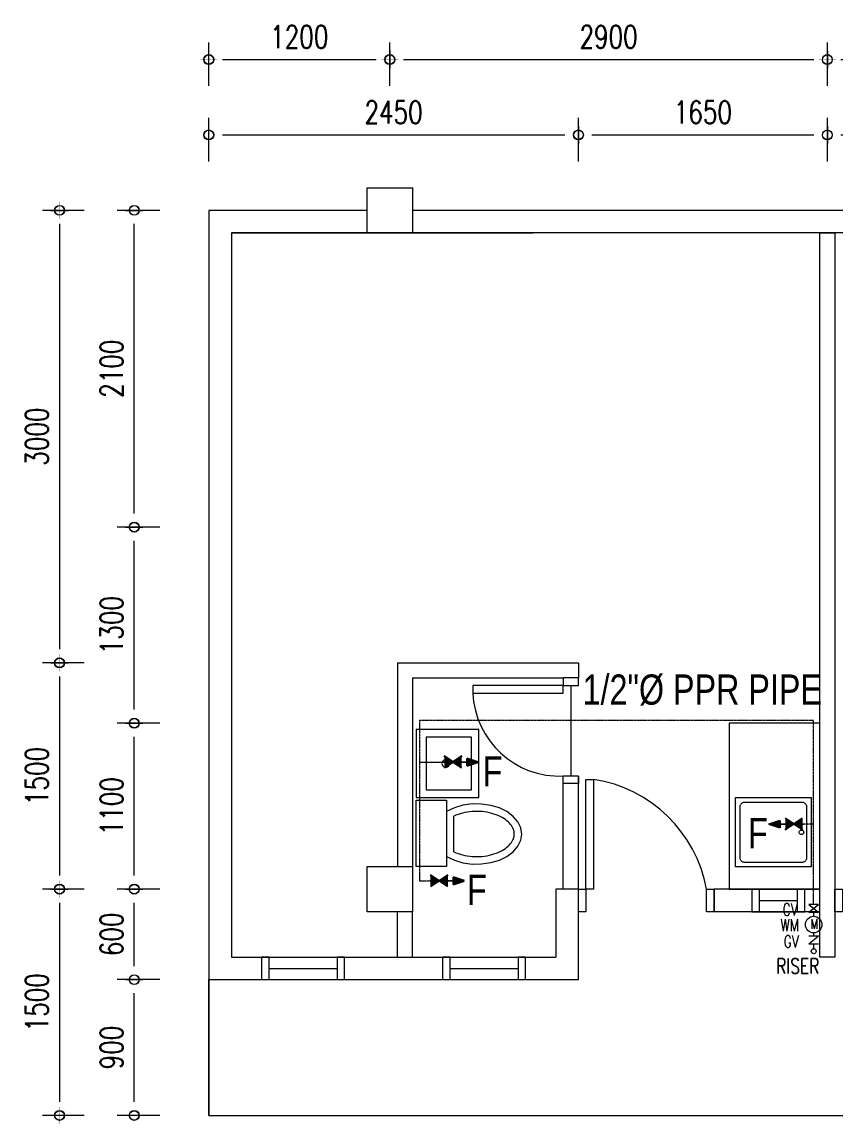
# Model space of a CAD drawing. Header units: millimetres. Extents: x 1634676 to 2610633, y -385676 to -37463.
# Drawn here: x 2097837 to 2103232, y -245884 to -238579 of the extents above; entities that cross this region are included whole.
import ezdxf

# ---------------------------------------------------------------- set-up
doc = ezdxf.new("R2010")
doc.units = ezdxf.units.MM
doc.header["$MEASUREMENT"] = 0
doc.linetypes.add('CENTER', pattern=[2, 1.25, -0.25, 0.25, -0.25])
doc.linetypes.add('PHANTOMX2', pattern=[5, 2.5, -0.5, 0.5, -0.5, 0.5, -0.5])
doc.layers.get('0').update_dxf_attribs({"lineweight": 15})
doc.layers.get('Defpoints').update_dxf_attribs({"color": 250})
for name, color, linetype, lineweight in [('.1', 1, 'Continuous', 9), ('.15', 7, 'Continuous', 15), ('.2', 2, 'Continuous', 20), ('ST-DIM_E', 250, 'Continuous', 13), ('ST-HATCH_E', 250, 'Continuous', 9)]:
    doc.layers.add(name, color=color, linetype=linetype, lineweight=lineweight)
doc.layers.add('WATER LINE', color=2, linetype='CENTER')
doc.styles.add('specs100', font='GOTHIC.TTF', dxfattribs={"height": 0.21})
doc.styles.add('ST_TEXT', font='romans.shx', dxfattribs={"width": 0.75})
doc.dimstyles.new('ST_D75', dxfattribs={"dimscale": 75, "dimtxt": 2, "dimasz": 1.2, "dimexe": 1.5, "dimexo": 1, "dimgap": 1, "dimtad": 1, "dimdec": 0, "dimzin": 1, "dimdsep": 46, "dimtxsty": 'ST_TEXT', "dimblk": 'OpenIndicator', "dimcen": 1, "dimclrd": 256, "dimclre": 256, "dimclrt": 7, "dimadec": 0, "dimazin": 0, "dimtfac": 1, "dimtdec": 0, "dimtix": 1, "dimtmove": 2, "dimatfit": 3, "dimldrblk": 'OPEN90', "dimfxl": 0.075, "dimlwd": -1, "dimlwe": -1, "dimarcsym": 0})

# ---------------------------------------------------------------- blocks, each defined once
blk = doc.blocks.new('WERWERWERWERRR')
at = {"layer": '.1'}
for p, q in [((2049565, -88130.7), (2040365, -88130.7)), ((2040365, -88130.7), (2040365, -94130.7)), ((2049415, -88280.7), (2040515, -88280.7)), ((2040515, -88280.7), (2040515, -93080.7)), ((2040515, -88280.7), (2042515, -88280.7)), ((2044415, -93080.7), (2044415, -88280.7)), ((2044415, -88280.7), (2044515, -88280.7)), ((2044515, -88280.7), (2044515, -93080.7)), ((2041615, -91130.7), (2041615, -92480.7)), ((2041615, -91130.7), (2042815, -91130.7)), ((2042815, -91130.7), (2042815, -91130.7)), ((2042815, -91130.7), (2042815, -91230.7)), ((2041715, -91230.7), (2041715, -92480.7)), ((2041715, -91230.7), (2042715, -91230.7)), ((2042815, -91230.7), (2042715, -91230.7)), ((2042715, -91230.7), (2042715, -91280.7)), ((2042815, -91280.7), (2042815, -91230.7)), ((2042715, -91280.7), (2042115, -91280.7)), ((2042115, -91280.7), (2042115, -91330.7)), ((2042715, -91280.7), (2042815, -91280.7)), ((2042715, -91330.7), (2042715, -91280.7)), ((2042765, -91280.7), (2042765, -91880.7)), ((2042115, -91330.7), (2042715, -91330.7)), ((2044415, -91530.7), (2043815, -91530.7)), ((2043815, -91530.7), (2043815, -92630.7)), ((2044415, -92630.7), (2044415, -91530.7)), ((2042155.9, -91572.9), (2041740, -91572.9)), ((2041740, -91572.9), (2041740, -92022.9)), ((2042155.9, -92022.9), (2042155.9, -91572.9)), ((2042105.9, -91622.9), (2041805.9, -91622.9)), ((2041805.9, -91622.9), (2041805.9, -91972.9)), ((2042105.9, -91972.9), (2042105.9, -91622.9)), ((2041911.7, -91791.4), (2041910.8, -91797.9)), ((2041910.8, -91797.9), (2041911.7, -91804.3)), ((2041914.2, -91785.4), (2041911.7, -91791.4)), ((2041911.7, -91804.3), (2041914.2, -91810.4)), ((2041918.2, -91780.2), (2041914.2, -91785.4)), ((2041914.2, -91810.4), (2041918.2, -91815.5)), ((2041923.3, -91776.2), (2041918.2, -91780.2)), ((2041918.2, -91815.5), (2041923.3, -91819.5)), ((2041929.4, -91773.7), (2041923.3, -91776.2)), ((2041923.3, -91819.5), (2041929.4, -91822)), ((2041935.8, -91772.9), (2041929.4, -91773.7)), ((2041929.4, -91822), (2041935.8, -91822.9)), ((2041942.3, -91773.7), (2041935.8, -91772.9)), ((2041935.8, -91822.9), (2041942.3, -91822)), ((2041948.3, -91776.2), (2041942.3, -91773.7)), ((2041942.3, -91822), (2041948.3, -91819.5)), ((2041953.5, -91780.2), (2041948.3, -91776.2)), ((2041948.3, -91819.5), (2041953.5, -91815.5)), ((2041957.5, -91785.4), (2041953.5, -91780.2)), ((2041953.5, -91815.5), (2041957.5, -91810.4)), ((2041960, -91791.4), (2041957.5, -91785.4)), ((2041957.5, -91810.4), (2041960, -91804.3)), ((2041960.8, -91797.9), (2041960, -91791.4)), ((2041960, -91804.3), (2041960.8, -91797.9)), ((2042715, -91930.7), (2042715, -91880.7)), ((2042815, -91880.7), (2042715, -91880.7)), ((2042715, -92630.7), (2042715, -91880.7)), ((2042815, -91880.7), (2042815, -91930.7)), ((2042815, -93230.7), (2042815, -91880.7)), ((2042815, -91930.7), (2042715, -91930.7)), ((2041740, -92022.9), (2042155.9, -92022.9)), ((2041740, -92480.7), (2041740, -92040.7)), ((2041740, -92040.7), (2041940, -92040.7)), ((2041805.9, -91972.9), (2042105.9, -91972.9)), ((2041940, -92040.7), (2041940, -92480.7)), ((2043856.9, -92483.6), (2043856.9, -92023.6)), ((2043856.9, -92023.9), (2044356.9, -92023.9)), ((2044356.9, -92023.6), (2044356.9, -92483.6)), ((2041992.6, -92090.9), (2041941.7, -92115)), ((2042049.9, -92074.3), (2041992.6, -92090.9)), ((2042111.1, -92066), (2042049.9, -92074.3)), ((2042111, -92116.2), (2042094.6, -92117.7)), ((2042127.6, -92115.3), (2042111, -92116.2)), ((2042173.5, -92066.4), (2042111.1, -92066)), ((2042144.1, -92115.1), (2042127.6, -92115.3)), ((2042160.7, -92115.6), (2042144.1, -92115.1)), ((2042177.2, -92116.8), (2042160.7, -92115.6)), ((2042234.4, -92075.3), (2042173.5, -92066.4)), ((2042193.5, -92118.7), (2042177.2, -92116.8)), ((2042291.3, -92092.4), (2042234.4, -92075.3)), ((2042341.6, -92117), (2042291.3, -92092.4)), ((2042383.2, -92148), (2042341.6, -92117)), ((2043886.9, -92083.6), (2043887.1, -92079.7)), ((2043886.9, -92423.6), (2043886.9, -92083.6)), ((2043887.1, -92079.7), (2043887.9, -92075.8)), ((2043887.9, -92075.8), (2043889.2, -92072.1)), ((2043889.2, -92072.1), (2043890.9, -92068.6)), ((2043890.9, -92068.6), (2043893.1, -92065.3)), ((2043893.1, -92065.3), (2043895.7, -92062.4)), ((2043895.7, -92062.4), (2043898.6, -92059.8)), ((2043898.6, -92059.8), (2043901.9, -92057.6)), ((2043901.9, -92057.6), (2043905.4, -92055.9)), ((2043905.4, -92055.9), (2043909.1, -92054.6)), ((2043909.1, -92054.6), (2043913, -92053.9)), ((2043913, -92053.9), (2043916.9, -92053.6)), ((2043916.9, -92053.6), (2044296.9, -92053.6)), ((2044296.9, -92053.6), (2044300.8, -92053.9)), ((2044300.8, -92053.9), (2044304.6, -92054.6)), ((2044304.6, -92054.6), (2044308.4, -92055.9)), ((2044308.4, -92055.9), (2044311.9, -92057.6)), ((2044311.9, -92057.6), (2044315.1, -92059.8)), ((2044315.1, -92059.8), (2044318.1, -92062.4)), ((2044318.1, -92062.4), (2044320.7, -92065.3)), ((2044320.7, -92065.3), (2044322.9, -92068.6)), ((2044322.9, -92068.6), (2044324.6, -92072.1)), ((2044324.6, -92072.1), (2044325.9, -92075.8)), ((2044325.9, -92075.8), (2044326.6, -92079.7)), ((2044326.6, -92079.7), (2044326.9, -92083.6)), ((2044326.9, -92083.6), (2044326.9, -92423.6)), ((2042003.4, -92140.4), (2041990, -92146.2)), ((2041990, -92384.1), (2041990, -92146.2)), ((2042017.4, -92135.1), (2042003.4, -92140.4)), ((2042032, -92130.4), (2042017.4, -92135.1)), ((2042047.1, -92126.3), (2042032, -92130.4)), ((2042062.6, -92122.8), (2042047.1, -92126.3)), ((2042078.5, -92119.9), (2042062.6, -92122.8)), ((2042094.6, -92117.7), (2042078.5, -92119.9)), ((2042209.5, -92121.3), (2042193.5, -92118.7)), ((2042225.2, -92124.5), (2042209.5, -92121.3)), ((2042240.5, -92128.3), (2042225.2, -92124.5)), ((2042255.4, -92132.7), (2042240.5, -92128.3)), ((2042269.7, -92137.7), (2042255.4, -92132.7)), ((2042283.4, -92143.2), (2042269.7, -92137.7)), ((2042296.4, -92149.2), (2042283.4, -92143.2)), ((2042308.7, -92155.7), (2042296.4, -92149.2)), ((2042320.3, -92162.6), (2042308.7, -92155.7)), ((2042331, -92169.9), (2042320.3, -92162.6)), ((2042340.8, -92177.4), (2042331, -92169.9)), ((2042349.7, -92185.2), (2042340.8, -92177.4)), ((2042357.7, -92193.1), (2042349.7, -92185.2)), ((2042414.3, -92184.1), (2042383.2, -92148)), ((2042433.5, -92223.7), (2042414.3, -92184.1)), ((2042364.8, -92201.2), (2042357.7, -92193.1)), ((2042371, -92209.4), (2042364.8, -92201.2)), ((2042376.2, -92217.5), (2042371, -92209.4)), ((2042380.5, -92225.6), (2042376.2, -92217.5)), ((2042384, -92233.7), (2042380.5, -92225.6)), ((2042386.7, -92241.6), (2042384, -92233.7)), ((2042388.5, -92249.5), (2042386.7, -92241.6)), ((2042389.6, -92257.3), (2042388.5, -92249.5)), ((2042390, -92265.1), (2042389.6, -92257.3)), ((2042440, -92265.1), (2042433.5, -92223.7)), ((2044278.3, -92253.6), (2044278.8, -92249.7)), ((2044278.8, -92257.5), (2044278.3, -92253.6)), ((2044278.8, -92249.7), (2044280.3, -92246.1)), ((2044280.3, -92261.1), (2044278.8, -92257.5)), ((2044280.3, -92246.1), (2044282.7, -92243)), ((2044282.7, -92264.2), (2044280.3, -92261.1)), ((2044282.7, -92243), (2044285.8, -92240.6)), ((2044285.8, -92240.6), (2044289.4, -92239.1)), ((2044289.4, -92239.1), (2044293.3, -92238.6)), ((2044293.3, -92238.6), (2044297.2, -92239.1)), ((2044297.2, -92239.1), (2044300.8, -92240.6)), ((2044300.8, -92240.6), (2044303.9, -92243)), ((2044303.9, -92243), (2044306.3, -92246.1)), ((2044306.3, -92261.1), (2044303.9, -92264.2)), ((2044306.3, -92246.1), (2044307.8, -92249.7)), ((2044307.8, -92257.5), (2044306.3, -92261.1)), ((2044307.8, -92249.7), (2044308.3, -92253.6)), ((2044308.3, -92253.6), (2044307.8, -92257.5)), ((2042357.7, -92337.1), (2042364.8, -92329)), ((2042364.8, -92329), (2042371, -92320.9)), ((2042371, -92320.9), (2042376.2, -92312.7)), ((2042376.2, -92312.7), (2042380.5, -92304.6)), ((2042380.5, -92304.6), (2042384, -92296.6)), ((2042384, -92296.6), (2042386.7, -92288.6)), ((2042386.7, -92288.6), (2042388.5, -92280.7)), ((2042388.5, -92280.7), (2042389.6, -92272.9)), ((2042389.6, -92272.9), (2042390, -92265.1)), ((2042414.3, -92346.1), (2042433.5, -92306.5)), ((2042433.5, -92306.5), (2042440, -92265.1)), ((2044285.8, -92266.6), (2044282.7, -92264.2)), ((2044289.4, -92268.1), (2044285.8, -92266.6)), ((2044293.3, -92268.6), (2044289.4, -92268.1)), ((2044297.2, -92268.1), (2044293.3, -92268.6)), ((2044300.8, -92266.6), (2044297.2, -92268.1)), ((2044303.9, -92264.2), (2044300.8, -92266.6)), ((2041990, -92384.1), (2042003.4, -92389.8)), ((2042003.4, -92389.8), (2042017.4, -92395.1)), ((2042017.4, -92395.1), (2042032, -92399.8)), ((2042032, -92399.8), (2042047.1, -92403.9)), ((2042047.1, -92403.9), (2042062.6, -92407.4)), ((2042062.6, -92407.4), (2042078.5, -92410.3)), ((2042193.5, -92411.5), (2042209.5, -92409)), ((2042209.5, -92409), (2042225.2, -92405.8)), ((2042225.2, -92405.8), (2042240.5, -92401.9)), ((2042240.5, -92401.9), (2042255.4, -92397.5)), ((2042255.4, -92397.5), (2042269.7, -92392.5)), ((2042269.7, -92392.5), (2042283.4, -92387)), ((2042283.4, -92387), (2042296.4, -92381)), ((2042296.4, -92381), (2042308.7, -92374.5)), ((2042308.7, -92374.5), (2042320.3, -92367.6)), ((2042320.3, -92367.6), (2042331, -92360.4)), ((2042331, -92360.4), (2042340.8, -92352.8)), ((2042340.8, -92352.8), (2042349.7, -92345)), ((2042341.6, -92413.2), (2042383.2, -92382.2)), ((2042349.7, -92345), (2042357.7, -92337.1)), ((2042383.2, -92382.2), (2042414.3, -92346.1)), ((2041940, -92480.7), (2041740, -92480.7)), ((2041941.7, -92415.2), (2041992.6, -92439.3)), ((2041992.6, -92439.3), (2042049.9, -92455.9)), ((2042049.9, -92455.9), (2042111.1, -92464.2)), ((2042078.5, -92410.3), (2042094.6, -92412.5)), ((2042094.6, -92412.5), (2042111, -92414.1)), ((2042111, -92414.1), (2042127.6, -92414.9)), ((2042111.1, -92464.2), (2042173.5, -92463.9)), ((2042127.6, -92414.9), (2042144.1, -92415.1)), ((2042144.1, -92415.1), (2042160.7, -92414.6)), ((2042160.7, -92414.6), (2042177.2, -92413.4)), ((2042173.5, -92463.9), (2042234.4, -92454.9)), ((2042177.2, -92413.4), (2042193.5, -92411.5)), ((2042234.4, -92454.9), (2042291.3, -92437.8)), ((2042291.3, -92437.8), (2042341.6, -92413.2)), ((2043887.1, -92427.5), (2043886.9, -92423.6)), ((2043887.9, -92431.4), (2043887.1, -92427.5)), ((2043889.2, -92435.1), (2043887.9, -92431.4)), ((2043890.9, -92438.6), (2043889.2, -92435.1)), ((2043893.1, -92441.9), (2043890.9, -92438.6)), ((2043895.7, -92444.8), (2043893.1, -92441.9)), ((2043898.6, -92447.4), (2043895.7, -92444.8)), ((2043901.9, -92449.6), (2043898.6, -92447.4)), ((2043905.4, -92451.3), (2043901.9, -92449.6)), ((2043909.1, -92452.6), (2043905.4, -92451.3)), ((2043913, -92453.4), (2043909.1, -92452.6)), ((2043916.9, -92453.6), (2043913, -92453.4)), ((2044296.9, -92453.6), (2043916.9, -92453.6)), ((2044300.8, -92453.4), (2044296.9, -92453.6)), ((2044304.6, -92452.6), (2044300.8, -92453.4)), ((2044308.4, -92451.3), (2044304.6, -92452.6)), ((2044311.9, -92449.6), (2044308.4, -92451.3)), ((2044315.1, -92447.4), (2044311.9, -92449.6)), ((2044318.1, -92444.8), (2044315.1, -92447.4)), ((2044320.7, -92441.9), (2044318.1, -92444.8)), ((2044322.9, -92438.6), (2044320.7, -92441.9)), ((2044324.6, -92435.1), (2044322.9, -92438.6)), ((2044325.9, -92431.4), (2044324.6, -92435.1)), ((2044326.6, -92427.5), (2044325.9, -92431.4)), ((2044326.9, -92423.6), (2044326.6, -92427.5)), ((2044356.9, -92483.6), (2043856.9, -92483.6)), ((2042815, -92630.7), (2042665, -92630.7)), ((2042665, -92630.7), (2042665, -93080.7)), ((2043715, -92780.7), (2043715, -92630.7)), ((2044415, -92630.7), (2043715, -92630.7)), ((2043815, -92630.7), (2044415, -92630.7)), ((2044015, -92630.7), (2043965, -92630.7)), ((2043965, -92630.7), (2043965, -92780.7)), ((2044015, -92780.7), (2044015, -92630.7)), ((2044015, -92630.7), (2044265, -92630.7)), ((2044315, -92630.7), (2044265, -92630.7)), ((2044265, -92630.7), (2044265, -92780.7)), ((2044315, -92780.7), (2044315, -92630.7)), ((2044015, -92705.7), (2044265, -92705.7)), ((2041615, -93080.7), (2041615, -92780.7)), ((2041715, -93080.7), (2041715, -92780.7)), ((2044415, -92780.7), (2043715, -92780.7)), ((2043965, -92780.7), (2044015, -92780.7)), ((2044015, -92780.7), (2044265, -92780.7)), ((2044265, -92780.7), (2044315, -92780.7)), ((2040515, -93080.7), (2042665, -93080.7)), ((2040765, -93080.7), (2040715, -93080.7)), ((2040715, -93080.7), (2040715, -93230.7)), ((2040765, -93230.7), (2040765, -93080.7)), ((2040765, -93080.7), (2041215, -93080.7)), ((2041265, -93080.7), (2041215, -93080.7)), ((2041215, -93080.7), (2041215, -93230.7)), ((2041265, -93230.7), (2041265, -93080.7)), ((2041965, -93080.7), (2041915, -93080.7)), ((2041915, -93080.7), (2041915, -93230.7)), ((2041965, -93230.7), (2041965, -93080.7)), ((2041965, -93080.7), (2042415, -93080.7)), ((2042465, -93080.7), (2042415, -93080.7)), ((2042415, -93080.7), (2042415, -93230.7)), ((2042465, -93230.7), (2042465, -93080.7)), ((2044515, -93080.7), (2044415, -93080.7)), ((2040765, -93155.7), (2041215, -93155.7)), ((2041965, -93155.7), (2042415, -93155.7)), ((2040365, -94130.7), (2040365, -93230.7)), ((2040365, -93230.7), (2042815, -93230.7)), ((2040715, -93230.7), (2040765, -93230.7)), ((2040765, -93230.7), (2041215, -93230.7)), ((2041215, -93230.7), (2041265, -93230.7)), ((2041915, -93230.7), (2041965, -93230.7)), ((2041965, -93230.7), (2042415, -93230.7)), ((2042415, -93230.7), (2042465, -93230.7)), ((2040365, -94130.7), (2049565, -94130.7))]:
    blk.add_line(p, q, dxfattribs=at)
for points in [[(2042865, -92630.7), (2042865, -91902.7), (2042915, -91902.7), (2042915, -92630.7)], [(2042815, -92780.7), (2042815, -92630.7), (2042865, -92630.7), (2042865, -92780.7)], [(2043665, -92780.7), (2043665, -92630.7), (2043715, -92630.7), (2043715, -92780.7)], [(2044515, -92780.7), (2044515, -92630.7), (2044565, -92630.7), (2044565, -92780.7)]]:
    blk.add_lwpolyline(points, close=True, dxfattribs=at)
for centre, radius, start, end in [((2042690, -91305.7), 575.5, 182.48955, 272.48955), ((2042776.6, -92795.5), 903.5, 10.51284, 81.19233)]:
    blk.add_arc(centre, radius, start, end, dxfattribs=at)
blk = doc.blocks.new('5675675757')
for points in [[(2045776.7, -47336.5), (2045776.7, -47036.5), (2045476.7, -47036.5), (2045476.7, -47336.5)], [(2045776.7, -51836.5), (2045776.7, -51536.5), (2045476.7, -51536.5), (2045476.7, -51836.5)]]:
    blk.add_wipeout(points).dxf.layer = 'ST-HATCH_E'
at = {"layer": '.15', "color": 6}
for points in [[(2045476.7, -47336.5), (2045476.7, -47036.5), (2045776.7, -47036.5), (2045776.7, -47336.5)], [(2045476.7, -51836.5), (2045476.7, -51536.5), (2045776.7, -51536.5), (2045776.7, -51836.5)]]:
    blk.add_lwpolyline(points, close=True, dxfattribs=at)
blk = doc.blocks.new('A$C2B457572')
at = {"layer": 'WATER LINE'}
for points in [[(-0.0478, 0.0717), (0, 0), (0.0478, 0.0717)], [(0, 0), (-0.0478, -0.0717), (0.0478, -0.0717)], [(0.0299, -0.1148), (-0.0299, -0.1148), (0, -0.2046)]]:
    blk.add_hatch(color=256, dxfattribs=at).paths.add_polyline_path(points)
for p, q in [((0.0478, -0.0717), (-0.0478, 0.0717)), ((-0.0478, -0.0717), (0.0478, 0.0717))]:
    blk.add_line(p, q, dxfattribs=at)
blk.add_lwpolyline([(-0.0299, -0.1148), (0, -0.2046), (0, -0.2046), (0.0299, -0.1148)], close=True, dxfattribs=at)
blk = doc.blocks.new('OpenIndicator')
at = {"layer": 'ST-DIM_E'}
h = blk.add_hatch(color=255, dxfattribs=at)
h.paths.add_polyline_path([(0.35, 0), (0.365, 0, 0.414214), (0, 0.365), (0, 0.35, -0.414214)])
h.paths.add_polyline_path([(0, 0.35), (0, 0.365, 0.414214), (-0.365, 0), (-0.35, 0, -0.414214)])
h.paths.add_polyline_path([(0, -0.35), (0, -0.365, 0.414214), (0.365, 0), (0.35, 0, -0.414214)])
h.paths.add_polyline_path([(-0.35, 0), (-0.365, 0, 0.414214), (0, -0.365), (0, -0.35, -0.414214)])
at = {"layer": 'ST-DIM_E', "color": 255}
blk.add_line((0, 0.634), (0, -0.634), dxfattribs=at)
at = {"layer": 'ST-DIM_E', "color": 255, "const_width": 0.01}
blk.add_lwpolyline([(-0.63, 0), (0.63, 0)], dxfattribs=at)
at = {"layer": 'ST-DIM_E', "color": 255}
for radius in [0.365, 0.35]:
    blk.add_circle((0, 0), radius, dxfattribs=at)
blk = doc.blocks.new('*D2059')
at = {"layer": 'Defpoints', "color": 0, "linetype": 'Continuous', "ltscale": 3, "transparency": 16777216}
for p in [(2100274.5, -238827.2), (2099074.5, -239077.2), (2100274.5, -239077.2)]:
    blk.add_point(p, dxfattribs=at)
at = {"layer": 'ST-DIM_E', "ltscale": 3, "transparency": 16777216}
for p, q in [((2099074.5, -239002.2), (2099074.5, -238714.7)), ((2100274.5, -239002.2), (2100274.5, -238714.7)), ((2099164.5, -238827.2), (2100184.5, -238827.2))]:
    blk.add_line(p, q, dxfattribs=at)
at = {"layer": 'ST-DIM_E', "linetype": 'Continuous', "ltscale": 3, "transparency": 16777216, "xscale": 90, "yscale": 90, "zscale": 90, "rotation": 180}
blk.add_blockref('OpenIndicator', (2099074.5, -238827.2), dxfattribs=at)
at = {"layer": 'ST-DIM_E', "linetype": 'Continuous', "ltscale": 3, "transparency": 16777216, "xscale": 90, "yscale": 90, "zscale": 90}
blk.add_blockref('OpenIndicator', (2100274.5, -238827.2), dxfattribs=at)
at = {"layer": 'ST-DIM_E', "color": 7, "linetype": 'Continuous', "ltscale": 3, "transparency": 16777216, "insert": (2099674.5, -238677.2), "char_height": 150, "attachment_point": 5, "style": 'ST_TEXT'}
blk.add_mtext('1200', dxfattribs=at)
blk = doc.blocks.new('_Open90')
at = {"color": 0, "linetype": 'ByBlock', "lineweight": -2}
for p, q in [((0, 0), (-1, 0)), ((-0.5, 0.5), (0, 0)), ((0, 0), (-0.5, -0.5))]:
    blk.add_line(p, q, dxfattribs=at)
blk = doc.blocks.new('*D2060')
at = {"layer": 'Defpoints', "color": 0, "linetype": 'Continuous', "ltscale": 3, "transparency": 16777216}
for p in [(2103174.5, -238827.2), (2100274.5, -239077.2), (2103174.5, -239077.2)]:
    blk.add_point(p, dxfattribs=at)
at = {"layer": 'ST-DIM_E', "ltscale": 3, "transparency": 16777216}
for p, q in [((2100274.5, -239002.2), (2100274.5, -238714.7)), ((2103174.5, -239002.2), (2103174.5, -238714.7)), ((2100364.5, -238827.2), (2103084.5, -238827.2))]:
    blk.add_line(p, q, dxfattribs=at)
at = {"layer": 'ST-DIM_E', "linetype": 'Continuous', "ltscale": 3, "transparency": 16777216, "xscale": 90, "yscale": 90, "zscale": 90, "rotation": 180}
blk.add_blockref('OpenIndicator', (2100274.5, -238827.2), dxfattribs=at)
at = {"layer": 'ST-DIM_E', "linetype": 'Continuous', "ltscale": 3, "transparency": 16777216, "xscale": 90, "yscale": 90, "zscale": 90}
blk.add_blockref('OpenIndicator', (2103174.5, -238827.2), dxfattribs=at)
at = {"layer": 'ST-DIM_E', "color": 7, "linetype": 'Continuous', "ltscale": 3, "transparency": 16777216, "insert": (2101724.5, -238677.2), "char_height": 150, "attachment_point": 5, "style": 'ST_TEXT'}
blk.add_mtext('2900', dxfattribs=at)
blk = doc.blocks.new('*D2061')
at = {"layer": 'Defpoints', "color": 0, "linetype": 'Continuous', "ltscale": 3, "transparency": 16777216}
for p in [(2103174.5, -239327.2), (2101524.5, -239577.2), (2103174.5, -239577.2)]:
    blk.add_point(p, dxfattribs=at)
at = {"layer": 'ST-DIM_E', "ltscale": 3, "transparency": 16777216}
for p, q in [((2101524.5, -239502.2), (2101524.5, -239214.7)), ((2103174.5, -239502.2), (2103174.5, -239214.7)), ((2101614.5, -239327.2), (2103084.5, -239327.2))]:
    blk.add_line(p, q, dxfattribs=at)
at = {"layer": 'ST-DIM_E', "linetype": 'Continuous', "ltscale": 3, "transparency": 16777216, "xscale": 90, "yscale": 90, "zscale": 90, "rotation": 180}
blk.add_blockref('OpenIndicator', (2101524.5, -239327.2), dxfattribs=at)
at = {"layer": 'ST-DIM_E', "linetype": 'Continuous', "ltscale": 3, "transparency": 16777216, "xscale": 90, "yscale": 90, "zscale": 90}
blk.add_blockref('OpenIndicator', (2103174.5, -239327.2), dxfattribs=at)
at = {"layer": 'ST-DIM_E', "color": 7, "linetype": 'Continuous', "ltscale": 3, "transparency": 16777216, "insert": (2102349.5, -239177.2), "char_height": 150, "attachment_point": 5, "style": 'ST_TEXT'}
blk.add_mtext('1650', dxfattribs=at)
blk = doc.blocks.new('*D2062')
at = {"layer": 'Defpoints', "color": 0, "linetype": 'Continuous', "ltscale": 3, "transparency": 16777216}
for p in [(2104274.5, -238827.2), (2103174.5, -239077.2), (2104274.5, -239077.2)]:
    blk.add_point(p, dxfattribs=at)
at = {"layer": 'ST-DIM_E', "ltscale": 3, "transparency": 16777216}
for p, q in [((2103174.5, -239002.2), (2103174.5, -238714.7)), ((2104274.5, -239002.2), (2104274.5, -238714.7)), ((2103264.5, -238827.2), (2104184.5, -238827.2))]:
    blk.add_line(p, q, dxfattribs=at)
at = {"layer": 'ST-DIM_E', "linetype": 'Continuous', "ltscale": 3, "transparency": 16777216, "xscale": 90, "yscale": 90, "zscale": 90, "rotation": 180}
blk.add_blockref('OpenIndicator', (2103174.5, -238827.2), dxfattribs=at)
at = {"layer": 'ST-DIM_E', "linetype": 'Continuous', "ltscale": 3, "transparency": 16777216, "xscale": 90, "yscale": 90, "zscale": 90}
blk.add_blockref('OpenIndicator', (2104274.5, -238827.2), dxfattribs=at)
at = {"layer": 'ST-DIM_E', "color": 7, "linetype": 'Continuous', "ltscale": 3, "transparency": 16777216, "insert": (2103724.5, -238677.2), "char_height": 150, "attachment_point": 5, "style": 'ST_TEXT'}
blk.add_mtext('1100', dxfattribs=at)
blk = doc.blocks.new('*D2064')
at = {"layer": 'Defpoints', "color": 0, "linetype": 'Continuous', "ltscale": 3, "transparency": 16777216}
for p in [(2104774.5, -239327.2), (2103174.5, -239577.2), (2104774.5, -239577.2)]:
    blk.add_point(p, dxfattribs=at)
at = {"layer": 'ST-DIM_E', "ltscale": 3, "transparency": 16777216}
for p, q in [((2103174.5, -239502.2), (2103174.5, -239214.7)), ((2104774.5, -239502.2), (2104774.5, -239214.7)), ((2103264.5, -239327.2), (2104684.5, -239327.2))]:
    blk.add_line(p, q, dxfattribs=at)
at = {"layer": 'ST-DIM_E', "linetype": 'Continuous', "ltscale": 3, "transparency": 16777216, "xscale": 90, "yscale": 90, "zscale": 90, "rotation": 180}
blk.add_blockref('OpenIndicator', (2103174.5, -239327.2), dxfattribs=at)
at = {"layer": 'ST-DIM_E', "linetype": 'Continuous', "ltscale": 3, "transparency": 16777216, "xscale": 90, "yscale": 90, "zscale": 90}
blk.add_blockref('OpenIndicator', (2104774.5, -239327.2), dxfattribs=at)
at = {"layer": 'ST-DIM_E', "color": 7, "linetype": 'Continuous', "ltscale": 3, "transparency": 16777216, "insert": (2103974.5, -239177.2), "char_height": 150, "attachment_point": 5, "style": 'ST_TEXT'}
blk.add_mtext('1600', dxfattribs=at)
blk = doc.blocks.new('*D2067')
at = {"layer": 'Defpoints', "color": 0, "linetype": 'Continuous', "ltscale": 3, "transparency": 16777216}
for p in [(2098324.5, -239827.2), (2098085.2, -242827.2), (2098324.5, -242827.2)]:
    blk.add_point(p, dxfattribs=at)
at = {"layer": 'ST-DIM_E', "ltscale": 3, "transparency": 16777216}
for p, q in [((2098249.5, -239827.2), (2097972.7, -239827.2)), ((2098085.2, -239917.2), (2098085.2, -242737.2)), ((2098249.5, -242827.2), (2097972.7, -242827.2))]:
    blk.add_line(p, q, dxfattribs=at)
at = {"layer": 'ST-DIM_E', "linetype": 'Continuous', "ltscale": 3, "transparency": 16777216, "xscale": 90, "yscale": 90, "zscale": 90}
for p, rotation in [((2098085.2, -239827.2), 90), ((2098085.2, -242827.2), 270)]:
    blk.add_blockref('OpenIndicator', p, dxfattribs=dict(at, rotation=rotation))
at = {"layer": 'ST-DIM_E', "color": 7, "linetype": 'Continuous', "ltscale": 3, "transparency": 16777216, "insert": (2097935.2, -241327.2), "char_height": 150, "attachment_point": 5, "rotation": 90, "style": 'ST_TEXT'}
blk.add_mtext('3000', dxfattribs=at)
blk = doc.blocks.new('*D2068')
at = {"layer": 'Defpoints', "color": 0, "linetype": 'Continuous', "ltscale": 3, "transparency": 16777216}
for p in [(2098324.5, -242827.2), (2098085.2, -244327.2), (2098324.5, -244327.2)]:
    blk.add_point(p, dxfattribs=at)
at = {"layer": 'ST-DIM_E', "ltscale": 3, "transparency": 16777216}
for p, q in [((2098249.5, -242827.2), (2097972.7, -242827.2)), ((2098085.2, -242917.2), (2098085.2, -244237.2)), ((2098249.5, -244327.2), (2097972.7, -244327.2))]:
    blk.add_line(p, q, dxfattribs=at)
at = {"layer": 'ST-DIM_E', "linetype": 'Continuous', "ltscale": 3, "transparency": 16777216, "xscale": 90, "yscale": 90, "zscale": 90}
for p, rotation in [((2098085.2, -242827.2), 90), ((2098085.2, -244327.2), 270)]:
    blk.add_blockref('OpenIndicator', p, dxfattribs=dict(at, rotation=rotation))
at = {"layer": 'ST-DIM_E', "color": 7, "linetype": 'Continuous', "ltscale": 3, "transparency": 16777216, "insert": (2097935.2, -243577.2), "char_height": 150, "attachment_point": 5, "rotation": 90, "style": 'ST_TEXT'}
blk.add_mtext('1500', dxfattribs=at)
blk = doc.blocks.new('*D2069')
at = {"layer": 'Defpoints', "color": 0, "linetype": 'Continuous', "ltscale": 3, "transparency": 16777216}
for p in [(2098324.5, -244327.2), (2098085.2, -245827.2), (2098324.5, -245827.2)]:
    blk.add_point(p, dxfattribs=at)
at = {"layer": 'ST-DIM_E', "ltscale": 3, "transparency": 16777216}
for p, q in [((2098249.5, -244327.2), (2097972.7, -244327.2)), ((2098085.2, -244417.2), (2098085.2, -245737.2)), ((2098249.5, -245827.2), (2097972.7, -245827.2))]:
    blk.add_line(p, q, dxfattribs=at)
at = {"layer": 'ST-DIM_E', "linetype": 'Continuous', "ltscale": 3, "transparency": 16777216, "xscale": 90, "yscale": 90, "zscale": 90}
for p, rotation in [((2098085.2, -244327.2), 90), ((2098085.2, -245827.2), 270)]:
    blk.add_blockref('OpenIndicator', p, dxfattribs=dict(at, rotation=rotation))
at = {"layer": 'ST-DIM_E', "color": 7, "linetype": 'Continuous', "ltscale": 3, "transparency": 16777216, "insert": (2097935.2, -245077.2), "char_height": 150, "attachment_point": 5, "rotation": 90, "style": 'ST_TEXT'}
blk.add_mtext('1500', dxfattribs=at)
blk = doc.blocks.new('*D2070')
at = {"layer": 'Defpoints', "color": 0, "linetype": 'Continuous', "ltscale": 3, "transparency": 16777216}
for p in [(2098580.6, -244927.2), (2098824.5, -244927.2), (2098824.5, -245827.2)]:
    blk.add_point(p, dxfattribs=at)
at = {"layer": 'ST-DIM_E', "ltscale": 3, "transparency": 16777216}
for p, q in [((2098749.5, -244927.2), (2098468.1, -244927.2)), ((2098580.6, -245737.2), (2098580.6, -245017.2)), ((2098749.5, -245827.2), (2098468.1, -245827.2))]:
    blk.add_line(p, q, dxfattribs=at)
at = {"layer": 'ST-DIM_E', "linetype": 'Continuous', "ltscale": 3, "transparency": 16777216, "xscale": 90, "yscale": 90, "zscale": 90}
for p, rotation in [((2098580.6, -244927.2), 90), ((2098580.6, -245827.2), 270)]:
    blk.add_blockref('OpenIndicator', p, dxfattribs=dict(at, rotation=rotation))
at = {"layer": 'ST-DIM_E', "color": 7, "linetype": 'Continuous', "ltscale": 3, "transparency": 16777216, "insert": (2098430.6, -245377.2), "char_height": 150, "attachment_point": 5, "rotation": 90, "style": 'ST_TEXT'}
blk.add_mtext('900', dxfattribs=at)
blk = doc.blocks.new('*D2071')
at = {"layer": 'Defpoints', "color": 0, "linetype": 'Continuous', "ltscale": 3, "transparency": 16777216}
for p in [(2098580.6, -244327.2), (2098824.5, -244327.2), (2098824.5, -244927.2)]:
    blk.add_point(p, dxfattribs=at)
at = {"layer": 'ST-DIM_E', "ltscale": 3, "transparency": 16777216}
for p, q in [((2098749.5, -244327.2), (2098468.1, -244327.2)), ((2098580.6, -244837.2), (2098580.6, -244417.2)), ((2098749.5, -244927.2), (2098468.1, -244927.2))]:
    blk.add_line(p, q, dxfattribs=at)
at = {"layer": 'ST-DIM_E', "linetype": 'Continuous', "ltscale": 3, "transparency": 16777216, "xscale": 90, "yscale": 90, "zscale": 90}
for p, rotation in [((2098580.6, -244327.2), 90), ((2098580.6, -244927.2), 270)]:
    blk.add_blockref('OpenIndicator', p, dxfattribs=dict(at, rotation=rotation))
at = {"layer": 'ST-DIM_E', "color": 7, "linetype": 'Continuous', "ltscale": 3, "transparency": 16777216, "insert": (2098430.6, -244627.2), "char_height": 150, "attachment_point": 5, "rotation": 90, "style": 'ST_TEXT'}
blk.add_mtext('600', dxfattribs=at)
blk = doc.blocks.new('*D2072')
at = {"layer": 'Defpoints', "color": 0, "linetype": 'Continuous', "ltscale": 3, "transparency": 16777216}
for p in [(2098580.6, -243227.2), (2098824.5, -243227.2), (2098824.5, -244327.2)]:
    blk.add_point(p, dxfattribs=at)
at = {"layer": 'ST-DIM_E', "ltscale": 3, "transparency": 16777216}
for p, q in [((2098749.5, -243227.2), (2098468.1, -243227.2)), ((2098580.6, -244237.2), (2098580.6, -243317.2)), ((2098749.5, -244327.2), (2098468.1, -244327.2))]:
    blk.add_line(p, q, dxfattribs=at)
at = {"layer": 'ST-DIM_E', "linetype": 'Continuous', "ltscale": 3, "transparency": 16777216, "xscale": 90, "yscale": 90, "zscale": 90}
for p, rotation in [((2098580.6, -243227.2), 90), ((2098580.6, -244327.2), 270)]:
    blk.add_blockref('OpenIndicator', p, dxfattribs=dict(at, rotation=rotation))
at = {"layer": 'ST-DIM_E', "color": 7, "linetype": 'Continuous', "ltscale": 3, "transparency": 16777216, "insert": (2098430.6, -243777.2), "char_height": 150, "attachment_point": 5, "rotation": 90, "style": 'ST_TEXT'}
blk.add_mtext('1100', dxfattribs=at)
blk = doc.blocks.new('*D2073')
at = {"layer": 'Defpoints', "color": 0, "linetype": 'Continuous', "ltscale": 3, "transparency": 16777216}
for p in [(2098580.6, -241927.2), (2098824.5, -241927.2), (2098824.5, -243227.2)]:
    blk.add_point(p, dxfattribs=at)
at = {"layer": 'ST-DIM_E', "ltscale": 3, "transparency": 16777216}
for p, q in [((2098749.5, -241927.2), (2098468.1, -241927.2)), ((2098580.6, -243137.2), (2098580.6, -242017.2)), ((2098749.5, -243227.2), (2098468.1, -243227.2))]:
    blk.add_line(p, q, dxfattribs=at)
at = {"layer": 'ST-DIM_E', "linetype": 'Continuous', "ltscale": 3, "transparency": 16777216, "xscale": 90, "yscale": 90, "zscale": 90}
for p, rotation in [((2098580.6, -241927.2), 90), ((2098580.6, -243227.2), 270)]:
    blk.add_blockref('OpenIndicator', p, dxfattribs=dict(at, rotation=rotation))
at = {"layer": 'ST-DIM_E', "color": 7, "linetype": 'Continuous', "ltscale": 3, "transparency": 16777216, "insert": (2098430.6, -242577.2), "char_height": 150, "attachment_point": 5, "rotation": 90, "style": 'ST_TEXT'}
blk.add_mtext('1300', dxfattribs=at)
blk = doc.blocks.new('*D2074')
at = {"layer": 'Defpoints', "color": 0, "linetype": 'Continuous', "ltscale": 3, "transparency": 16777216}
for p in [(2098580.6, -239827.2), (2098824.5, -239827.2), (2098824.5, -241927.2)]:
    blk.add_point(p, dxfattribs=at)
at = {"layer": 'ST-DIM_E', "ltscale": 3, "transparency": 16777216}
for p, q in [((2098749.5, -239827.2), (2098468.1, -239827.2)), ((2098580.6, -241837.2), (2098580.6, -239917.2)), ((2098749.5, -241927.2), (2098468.1, -241927.2))]:
    blk.add_line(p, q, dxfattribs=at)
at = {"layer": 'ST-DIM_E', "linetype": 'Continuous', "ltscale": 3, "transparency": 16777216, "xscale": 90, "yscale": 90, "zscale": 90}
for p, rotation in [((2098580.6, -239827.2), 90), ((2098580.6, -241927.2), 270)]:
    blk.add_blockref('OpenIndicator', p, dxfattribs=dict(at, rotation=rotation))
at = {"layer": 'ST-DIM_E', "color": 7, "linetype": 'Continuous', "ltscale": 3, "transparency": 16777216, "insert": (2098430.6, -240877.2), "char_height": 150, "attachment_point": 5, "rotation": 90, "style": 'ST_TEXT'}
blk.add_mtext('2100', dxfattribs=at)
blk = doc.blocks.new('*D2075')
at = {"layer": 'Defpoints', "color": 0, "linetype": 'Continuous', "ltscale": 3, "transparency": 16777216}
for p in [(2101524.5, -239327.2), (2099074.5, -239577.2), (2101524.5, -239577.2)]:
    blk.add_point(p, dxfattribs=at)
at = {"layer": 'ST-DIM_E', "ltscale": 3, "transparency": 16777216}
for p, q in [((2099074.5, -239502.2), (2099074.5, -239214.7)), ((2101524.5, -239502.2), (2101524.5, -239214.7)), ((2099164.5, -239327.2), (2101434.5, -239327.2))]:
    blk.add_line(p, q, dxfattribs=at)
at = {"layer": 'ST-DIM_E', "linetype": 'Continuous', "ltscale": 3, "transparency": 16777216, "xscale": 90, "yscale": 90, "zscale": 90, "rotation": 180}
blk.add_blockref('OpenIndicator', (2099074.5, -239327.2), dxfattribs=at)
at = {"layer": 'ST-DIM_E', "linetype": 'Continuous', "ltscale": 3, "transparency": 16777216, "xscale": 90, "yscale": 90, "zscale": 90}
blk.add_blockref('OpenIndicator', (2101524.5, -239327.2), dxfattribs=at)
at = {"layer": 'ST-DIM_E', "color": 7, "linetype": 'Continuous', "ltscale": 3, "transparency": 16777216, "insert": (2100299.5, -239177.2), "char_height": 150, "attachment_point": 5, "style": 'ST_TEXT'}
blk.add_mtext('2450', dxfattribs=at)

msp = doc.modelspace()

# ---------------------------------------------------------------- linework, layer by layer
at = {"layer": '.1', "color": 1, "linetype": 'Continuous', "ltscale": 0.3}
for p, q in [((2103050.762, -244636.964, 0), (2103115.89, -244636.964, 0)), ((2103050.762, -244689.498, 0), (2103115.89, -244636.964, 0)), ((2103050.762, -244689.498, 0), (2103115.89, -244689.498, 0)), ((2103084.033, -244722.172, 0), (2103084.098, -244689.498, 0))]:
    msp.add_line(p, q, dxfattribs=at)
at = {"layer": '.1', "color": 1, "linetype": 'Continuous', "ltscale": 3}
msp.add_line((2103084.203, -244636.964, 0), (2103084.244, -244616.84), dxfattribs=at)
at = {"layer": '.1', "color": 1, "linetype": 'Continuous', "ltscale": 0.3}
msp.add_circle((2103084, -244738.672, 0), 16.5, dxfattribs=at)

# ---------------------------------------------------------------- block references
at = {"layer": '.2', "color": 1, "linetype": 'Continuous'}
msp.add_blockref('WERWERWERWERRR', (58709.519, -151696.5), dxfattribs=at)

# ---------------------------------------------------------------- texts
at = {"layer": '.1', "color": 1, "attachment_point": 5, "style": 'ST_TEXT'}
for s, insert, char_height in [('{\\C2;WM}', (2102924.699, -244565.844, 0), 80), ('{\\C2;GV}', (2102934.897, -244674.274, 0), 80), ('{\\C2;RISER}', (2102978.397, -244837.446, 0), 100)]:
    msp.add_mtext(s, dxfattribs=dict(at, insert=insert, char_height=char_height))
at = {"layer": '.1', "color": 1, "linetype": 'Continuous', "ltscale": 300, "insert": (2103087.431, -244558.677), "char_height": 64.5237, "attachment_point": 5, "style": 'ST_TEXT'}
msp.add_mtext('{\\C3;M}', dxfattribs=at)

# ---------------------------------------------------------------- dimensions: what is measured, and where the dimension line sits
at = {"layer": 'ST-DIM_E', "color": 1, "linetype": 'Continuous', "ltscale": 3}
for base, p1, p2, picture, middle in [((2100274.5, -238827.172), (2099074.5, -239077.172), (2100274.5, -239077.172), '*D2059', (2099674.5, -238677.172)), ((2103174.5, -238827.172), (2100274.5, -239077.172), (2103174.5, -239077.172), '*D2060', (2101724.5, -238677.172)), ((2104274.5, -238827.172), (2103174.5, -239077.172), (2104274.5, -239077.172), '*D2062', (2103724.5, -238677.172)), ((2101524.5, -239327.172), (2099074.5, -239577.172), (2101524.5, -239577.172), '*D2075', (2100299.5, -239177.172)), ((2103174.5, -239327.172), (2101524.5, -239577.172), (2103174.5, -239577.172), '*D2061', (2102349.5, -239177.172)), ((2104774.5, -239327.172), (2103174.5, -239577.172), (2104774.5, -239577.172), '*D2064', (2103974.5, -239177.172))]:
    dim = msp.add_linear_dim(base=base, p1=p1, p2=p2, dimstyle='ST_D75', dxfattribs=at)
    dim.commit()
    dim.dimension.update_dxf_attribs({"geometry": picture, "text_midpoint": middle})
for base, p1, p2, picture, middle in [((2098085.244, -242827.172), (2098324.5, -239827.172), (2098324.5, -242827.172), '*D2067', (2097935.244, -241327.172)), ((2098580.64, -239827.172), (2098824.5, -241927.172), (2098824.5, -239827.172), '*D2074', (2098430.64, -240877.172)), ((2098580.64, -241927.172), (2098824.5, -243227.172), (2098824.5, -241927.172), '*D2073', (2098430.64, -242577.172)), ((2098085.244, -244327.172), (2098324.5, -242827.172), (2098324.5, -244327.172), '*D2068', (2097935.244, -243577.172)), ((2098580.64, -243227.172), (2098824.5, -244327.172), (2098824.5, -243227.172), '*D2072', (2098430.64, -243777.172)), ((2098085.244, -245827.172), (2098324.5, -244327.172), (2098324.5, -245827.172), '*D2069', (2097935.244, -245077.172)), ((2098580.64, -244327.172), (2098824.5, -244927.172), (2098824.5, -244327.172), '*D2071', (2098430.64, -244627.172)), ((2098580.64, -244927.172), (2098824.5, -245827.172), (2098824.5, -244927.172), '*D2070', (2098430.64, -245377.172))]:
    dim = msp.add_linear_dim(base=base, p1=p1, p2=p2, angle=90, dimstyle='ST_D75', dxfattribs=at)
    dim.commit()
    dim.dimension.update_dxf_attribs({"geometry": picture, "text_midpoint": middle})

# ---------------------------------------------------------------- next in the draw order: block references
at = {"layer": '.2', "color": 1, "linetype": 'Continuous'}
msp.add_blockref('5675675757', (54647.848, -192640.672), dxfattribs=at)

# ---------------------------------------------------------------- next in the draw order: linework, layer by layer
at = {"layer": '.1', "color": 1, "linetype": 'Continuous', "ltscale": 0.3}
for p, q in [((2103050.762, -244428.17, 0), (2103115.89, -244480.703, 0)), ((2103050.762, -244480.703, 0), (2103115.89, -244428.17, 0)), ((2103115.89, -244428.17, 0), (2103050.762, -244428.17, 0)), ((2103050.762, -244480.703, 0), (2103115.89, -244480.703, 0))]:
    msp.add_line(p, q, dxfattribs=at)
at = {"layer": '.1', "color": 1, "linetype": 'PHANTOMX2', "ltscale": 1.5, "elevation": 0}
for points in [[(2103084.439, -244508.663), (2103084.808, -244480.703)], [(2103084.893, -244455.7), (2103084.901, -244453.166)]]:
    msp.add_lwpolyline(points, dxfattribs=at)
at = {"layer": '.1', "color": 1, "linetype": 'Continuous', "ltscale": 0.3}
msp.add_circle((2103083.752, -244561.978), 54.864, dxfattribs=at)
at = {"layer": '.2', "color": 1, "linetype": 'PHANTOMX2'}
for p, q in [((2103083.326, -243208.672, 0), (2100471.5, -243208.672, 0)), ((2100471.5, -243208.672, 0), (2100471.5, -244271.172, 0)), ((2103083.326, -244428.17, 0), (2103083.326, -243208.672, 0)), ((2103083.326, -243896.172, 0), (2102805.084, -243896.172, 0)), ((2100471.5, -244271.172, 0), (2100749.742, -244271.172, 0))]:
    msp.add_line(p, q, dxfattribs=at)
at = {"layer": '.2', "linetype": 'Continuous', "ltscale": 3}
msp.add_line((2100471.5, -243484.672, 0), (2100840.742, -243484.672, 0), dxfattribs=at)
at = {"layer": '.2', "color": 1, "linetype": 'PHANTOMX2', "ltscale": 1.5}
for p, q in [((2100858.131, -243484.672, 0), (2100626.742, -243484.672, 0)), ((2102787.695, -243896.172, 0), (2103019.084, -243896.172, 0)), ((2100767.131, -244271.172, 0), (2100535.742, -244271.172, 0))]:
    msp.add_line(p, q, dxfattribs=at)

# ---------------------------------------------------------------- next in the draw order: block references
at = {"layer": '.2', "color": 1, "linetype": 'PHANTOMX2', "ltscale": 1.5, "yscale": 807.4733333333335, "zscale": 807.4733333333335}
for p, xscale, rotation in [((2100692.913, -243484.672, 0), 807.4733333333335, 90), ((2102952.913, -243896.172, 0), -807.4733333333335, 270), ((2100601.913, -244271.172, 0), 807.4733333333335, 90)]:
    msp.add_blockref('A$C2B457572', p, dxfattribs=dict(at, xscale=xscale, rotation=rotation))

# ---------------------------------------------------------------- next in the draw order: texts
at = {"layer": '.1', "color": 1, "insert": (2102927.492, -244462.844, 0), "char_height": 80, "attachment_point": 5, "style": 'ST_TEXT'}
msp.add_mtext('{\\C2;CV}', dxfattribs=at)
at = {"layer": '.2', "color": 1, "style": 'specs100', "width": 0.8}
for s, p in [('1/2"%%C PPR PIPE ', (2101552.346, -243103.854, 0)), ('F', (2100890.577, -243646.28, 0)), ('F', (2102649.146, -244056.28, 0)), ('F', (2100786.577, -244431.28, 0))]:
    msp.add_text(s, height=200, dxfattribs=at).set_placement(p)

doc.saveas('drawing.dxf')
